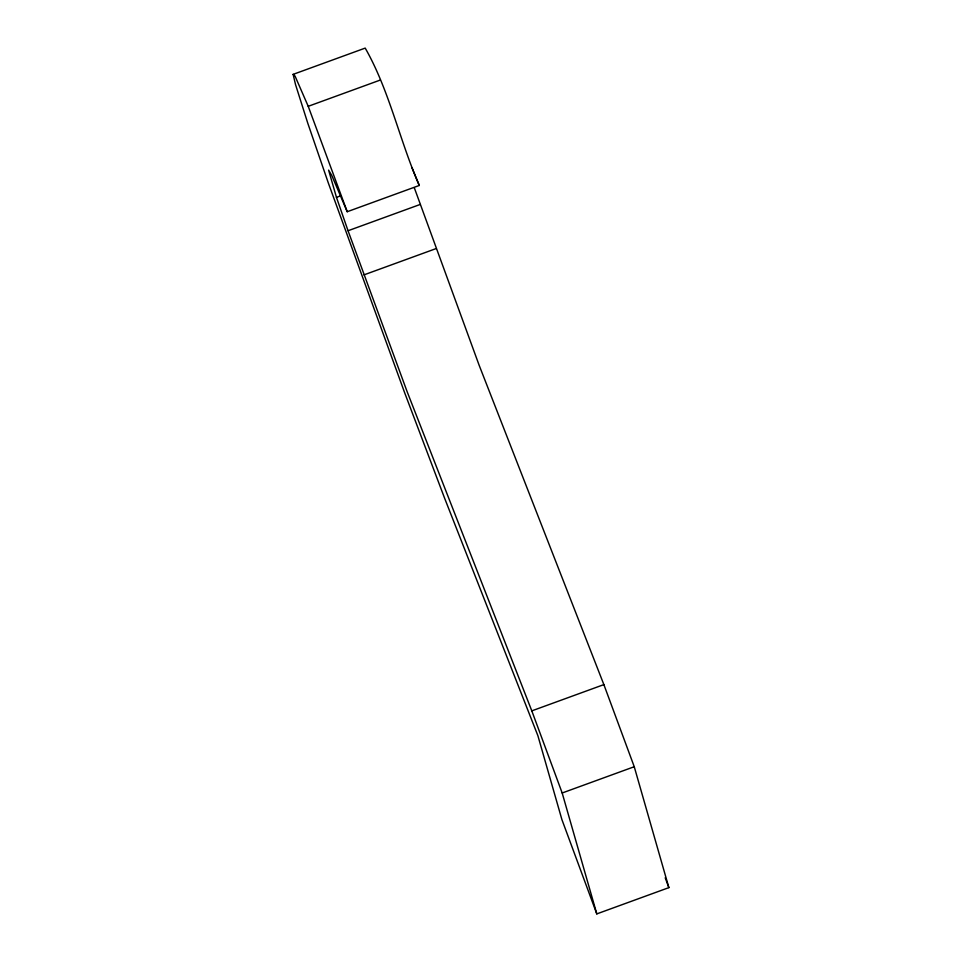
<?xml version="1.0" encoding="UTF-8"?>
<svg xmlns="http://www.w3.org/2000/svg" width="962" height="962" viewBox="0 0 962 962"><rect width="100%" height="100%" fill="white"/><g stroke="black" fill="none" stroke-linecap="round" stroke-linejoin="round"><path stroke-width="1.44" d="M596.801 913.9L561.892 819.552L537.89 735.702L444.564 498.088L404.653 392.749L328.343 183.033L307.828 123.364L295.49 84.44L293.133 74.363L365.199 48.1C389.442 90.512 399.639 140.692 419.288 185.462L347.222 211.724L331.758 175.409L328.607 170.118L336.472 197.366L348.04 230.748L407.07 391.51L531.806 710.87L562.181 792.989L596.801 913.9L668.867 887.637L634.247 766.726L603.871 684.607L479.136 365.247L414.321 187.794M293.133 74.363L295.045 76.094L308.225 106.313L380.291 80.05M336.472 197.366L340.632 195.851M348.04 230.748L420.105 204.485M363.889 274.904L435.954 248.641M531.806 710.87L603.871 684.607M562.181 792.989L634.247 766.726M412.025 167.833L419.288 185.462M665.211 877.789L668.867 887.637M308.225 106.313L347.222 211.724"/></g></svg>
